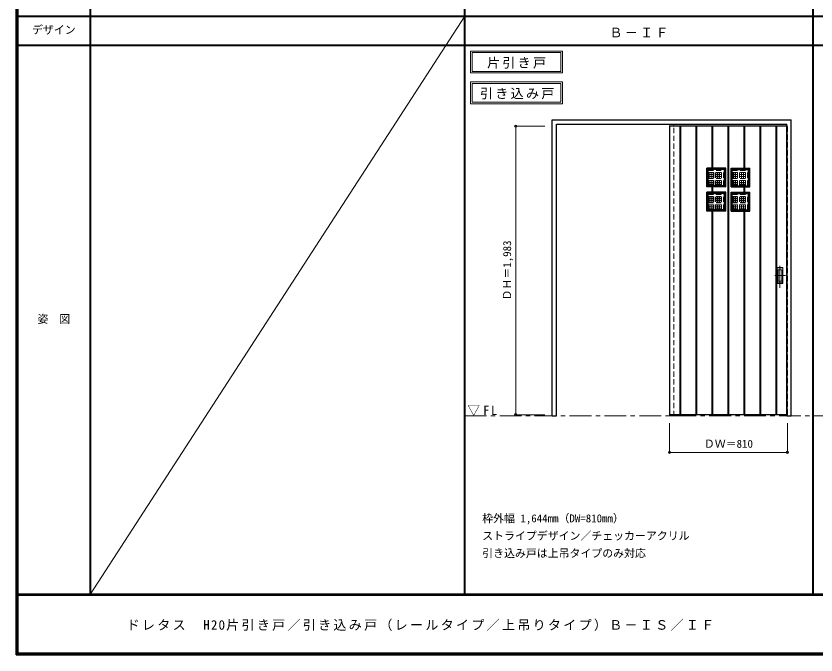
# Model space of a CAD drawing. Units: millimetres, scale not verified. Extents: x -6000 to 5700, y -4307 to 4260.
# Drawn here: x -6000 to -502, y -4205 to 186 of the extents above; entities that cross this region are included whole.
import ezdxf
from ezdxf.enums import TextEntityAlignment as Align

# ---------------------------------------------------------------- set-up
doc = ezdxf.new("R2010")
doc.units = ezdxf.units.MM
doc.header["$LTSCALE"] = 30
doc.header["$PDMODE"] = 32
doc.header["$PDSIZE"] = 15
doc.linetypes.add('CHAIN1', pattern=[8, 5, -1, 1, -1])
doc.linetypes.add('DASHED1', pattern=[1.8, 1.2, -0.6])
for name, color, linetype, lineweight in [('0-1_通り芯', 7, 'CHAIN1', 18), ('0-2_扉', 4, 'Continuous', 9), ('0-3_仕上げ', 3, 'Continuous', 25), ('0-4_枠', 3, 'Continuous', 25), ('0-6_引手', 7, 'Continuous', 18), ('0-A_文字', 7, 'Continuous', 18), ('0-B_寸法', 7, 'Continuous', 18), ('0-C_ハッチ', 4, 'DASHED1', 9), ('F-1_枠', 6, 'Continuous', 40), ('F-A_文字', 7, 'Continuous', 18)]:
    doc.layers.add(name, color=color, linetype=linetype, lineweight=lineweight)
doc.styles.add('ＭＳ ゴシック', font='')
doc.styles.get('ＭＳ ゴシック').set_extended_font_data('MS Gothic')

msp = doc.modelspace()

# ---------------------------------------------------------------- linework, layer by layer
at = {"layer": '0-1_通り芯'}
msp.add_line((-2916, -2562.5), (5690, -2562.5), dxfattribs=at)
at = {"layer": '0-2_扉', "linetype": 'DASHED1'}
for p, q in [((-1509, -571), (-1509, -575)), ((-702, -571), (-699, -571))]:
    msp.add_line(p, q, dxfattribs=at)
at = {"layer": '0-2_扉', "color": 3, "lineweight": 25}
for p, q in [((-1509, -571), (-1509, -2554)), ((-701, -571), (-1509, -571)), ((-701, -2554), (-1509, -2554))]:
    msp.add_line(p, q, dxfattribs=at)
at = {"layer": '0-2_扉', "linetype": 'DASHED1'}
msp.add_lwpolyline([(-702, -2554), (-699, -2554), (-699, -571)], dxfattribs=at)
at = {"layer": '0-3_仕上げ'}
for p, q in [((-1507, -2554), (-1507, -571)), ((-1436, -2554), (-1436, -571)), ((-1432, -2554), (-1432, -571)), ((-1326, -2554), (-1326, -571)), ((-1322, -2554), (-1322, -571)), ((-1216, -859), (-1216, -571)), ((-1212, -859), (-1212, -571)), ((-1106, -2554), (-1106, -571)), ((-1102, -2554), (-1102, -571)), ((-996, -859), (-996, -571)), ((-992, -859), (-992, -571)), ((-886, -2554), (-886, -571)), ((-882, -2554), (-882, -571)), ((-776, -2554), (-776, -571)), ((-772, -2554), (-772, -571)), ((-701, -2554), (-701, -571)), ((-1122, -859), (-1252, -859)), ((-1252, -989), (-1252, -859)), ((-1252, -859), (-1243, -868)), ((-1131, -868), (-1243, -868)), ((-1243, -980), (-1243, -868)), ((-1131, -868), (-1122, -859)), ((-1131, -980), (-1131, -868)), ((-1122, -989), (-1122, -859)), ((-1086, -859), (-956, -859)), ((-1086, -989), (-1086, -859)), ((-1077, -868), (-1086, -859)), ((-1077, -868), (-965, -868)), ((-1077, -980), (-1077, -868)), ((-956, -859), (-965, -868)), ((-965, -980), (-965, -868)), ((-956, -989), (-956, -859)), ((-1122, -989), (-1252, -989)), ((-1216, -1025), (-1216, -989)), ((-1212, -1025), (-1212, -989)), ((-1131, -980), (-1122, -989)), ((-1077, -980), (-1086, -989)), ((-1086, -989), (-956, -989)), ((-996, -1025), (-996, -989)), ((-992, -1025), (-992, -989)), ((-1122, -1025), (-1252, -1025)), ((-1252, -1155), (-1252, -1025)), ((-1252, -1025), (-1243, -1034)), ((-1131, -1034), (-1243, -1034)), ((-1243, -1146), (-1243, -1034)), ((-1131, -1034), (-1122, -1025)), ((-1131, -1146), (-1131, -1034)), ((-1122, -1155), (-1122, -1025)), ((-1086, -1025), (-956, -1025)), ((-1086, -1155), (-1086, -1025)), ((-1077, -1034), (-1086, -1025)), ((-1077, -1034), (-965, -1034)), ((-1077, -1146), (-1077, -1034)), ((-956, -1025), (-965, -1034)), ((-965, -1146), (-965, -1034)), ((-956, -1155), (-956, -1025)), ((-1131, -1146), (-1122, -1155)), ((-1077, -1146), (-1086, -1155)), ((-1122, -1155), (-1252, -1155)), ((-1216, -2554), (-1216, -1155)), ((-1212, -2554), (-1212, -1155)), ((-1086, -1155), (-956, -1155)), ((-996, -2554), (-996, -1155)), ((-992, -2554), (-992, -1155))]:
    msp.add_line(p, q, dxfattribs=at)
at = {"layer": '0-3_仕上げ', "color": 7, "lineweight": 18}
for p, q in [((-1434, -2554), (-1434, -571)), ((-1324, -2554), (-1324, -571)), ((-1214, -859), (-1214, -571)), ((-1104, -2554), (-1104, -571)), ((-994, -859), (-994, -571)), ((-884, -2554), (-884, -571)), ((-774, -2554), (-774, -571)), ((-1214, -1025), (-1214, -989)), ((-994, -1025), (-994, -989)), ((-1214, -2554), (-1214, -1155)), ((-994, -2554), (-994, -1155))]:
    msp.add_line(p, q, dxfattribs=at)
at = {"layer": '0-3_仕上げ', "linetype": 'DASHED1'}
for p, q in [((-1124, -861), (-1250, -861)), ((-1124, -987), (-1124, -861)), ((-1084, -861), (-958, -861)), ((-1084, -987), (-1084, -861)), ((-1124, -1027), (-1250, -1027)), ((-1124, -1153), (-1124, -1027)), ((-1084, -1027), (-958, -1027)), ((-1084, -1153), (-1084, -1027))]:
    msp.add_line(p, q, dxfattribs=at)
for points in [[(-1124, -987), (-1250, -987), (-1250, -861)], [(-1084, -987), (-958, -987), (-958, -861)], [(-1124, -1153), (-1250, -1153), (-1250, -1027)], [(-1084, -1153), (-958, -1153), (-958, -1027)]]:
    msp.add_lwpolyline(points, dxfattribs=at)
at = {"layer": '0-3_仕上げ'}
for points in [[(-1131, -980), (-1243, -980), (-1252, -989)], [(-1077, -980), (-965, -980), (-956, -989)], [(-1131, -1146), (-1243, -1146), (-1252, -1155)], [(-1077, -1146), (-965, -1146), (-956, -1155)]]:
    msp.add_lwpolyline(points, dxfattribs=at)
at = {"layer": '0-4_枠'}
for p, q in [((-2316, -2562.5), (-2316, -527.5)), ((-2316, -527.5), (-672, -527.5)), ((-672, -2562.5), (-672, -527.5)), ((-2286, -557.5), (-702, -557.5)), ((-702, -2562.5), (-702, -557.5)), ((-702, -2562.5), (-672, -2562.5))]:
    msp.add_line(p, q, dxfattribs=at)
at = {"layer": '0-4_枠', "color": 4, "linetype": 'DASHED1', "lineweight": 9}
for p, q in [((-1509, -2562.5), (-1509, -557.5)), ((-1479, -2562.5), (-1479, -557.5)), ((-1509, -2562.5), (-1479, -2562.5))]:
    msp.add_line(p, q, dxfattribs=at)
at = {"layer": '0-4_枠'}
msp.add_lwpolyline([(-2316, -2562.5), (-2286, -2562.5), (-2286, -557.5)], dxfattribs=at)
at = {"layer": '0-6_引手', "linetype": 'CHAIN1'}
for p, q in [((-750, -1681.73), (-750, -1510.88)), ((-711.93, -1596.5), (-784.44, -1596.5))]:
    msp.add_line(p, q, dxfattribs=at)
at = {"layer": '0-6_引手'}
for p, q in [((-731, -1541.5), (-769, -1541.5)), ((-769, -1651.5), (-769, -1541.5)), ((-737.5, -1557.5), (-762.5, -1557.5)), ((-762.5, -1635.5), (-762.5, -1557.5)), ((-737.5, -1635.5), (-737.5, -1557.5)), ((-731, -1651.5), (-731, -1541.5)), ((-737.5, -1635.5), (-762.5, -1635.5)), ((-731, -1651.5), (-769, -1651.5))]:
    msp.add_line(p, q, dxfattribs=at)
at = {"layer": '0-6_引手', "linetype": 'DASHED1'}
for p, q in [((-766, -1647.5), (-766, -1545.5)), ((-734, -1647.5), (-766, -1647.5))]:
    msp.add_line(p, q, dxfattribs=at)
msp.add_lwpolyline([(-734, -1647.5), (-734, -1545.5), (-766, -1545.5)], dxfattribs=at)
at = {"layer": '0-A_文字'}
for p, q in [((-2876, -55.5), (-2876, -205.5)), ((-2866, -65.5), (-2866, -195.5)), ((-2866, -65.5), (-2254.97, -65.5)), ((-2254.97, -65.5), (-2254.97, -195.5)), ((-2876, -205.5), (-2244.97, -205.5)), ((-2866, -195.5), (-2254.97, -195.5)), ((-2876, -266.97), (-2876, -416.97)), ((-2866, -276.97), (-2866, -406.97)), ((-2866, -276.97), (-2254.97, -276.97)), ((-2254.97, -276.97), (-2254.97, -406.97)), ((-2876, -416.97), (-2244.97, -416.97)), ((-2866, -406.97), (-2254.97, -406.97))]:
    msp.add_line(p, q, dxfattribs=at)
for points in [[(-2876, -55.5), (-2244.97, -55.5), (-2244.97, -205.5)], [(-2876, -266.97), (-2244.97, -266.97), (-2244.97, -416.97)]]:
    msp.add_lwpolyline(points, dxfattribs=at)
at = {"layer": '0-B_寸法', "color": 4, "lineweight": 9}
for p, q in [((-2566, -571), (-2566, -2554)), ((-2566, -571), (-2366, -571)), ((-2566, -2554), (-2366, -2554)), ((-1509, -2812.5), (-1509, -2612.5)), ((-699, -2812.5), (-699, -2612.5)), ((-699, -2812.5), (-1509, -2812.5))]:
    msp.add_line(p, q, dxfattribs=at)
at = {"layer": '0-B_寸法'}
for p in [(-2566, -571), (-2566, -2554), (-1509, -2812.5), (-699, -2812.5)]:
    msp.add_point(p, dxfattribs=at)
at = {"layer": '0-C_ハッチ'}
for p, q in [((-1243, -874.5), (-1131, -874.5)), ((-1243, -875.5), (-1131, -875.5)), ((-1236.5, -980), (-1236.5, -868)), ((-1235.5, -980), (-1235.5, -868)), ((-1222.5, -980), (-1222.5, -868)), ((-1221.5, -980), (-1221.5, -868)), ((-1208.5, -980), (-1208.5, -868)), ((-1207.5, -980), (-1207.5, -868)), ((-1194.5, -980), (-1194.5, -868)), ((-1193.5, -980), (-1193.5, -868)), ((-1180.5, -980), (-1180.5, -868)), ((-1179.5, -980), (-1179.5, -868)), ((-1166.5, -980), (-1166.5, -868)), ((-1165.5, -980), (-1165.5, -868)), ((-1152.5, -980), (-1152.5, -868)), ((-1151.5, -980), (-1151.5, -868)), ((-1138.5, -980), (-1138.5, -868)), ((-1137.5, -980), (-1137.5, -868)), ((-1077, -874.5), (-965, -874.5)), ((-1077, -875.5), (-965, -875.5)), ((-1070.5, -980), (-1070.5, -868)), ((-1069.5, -980), (-1069.5, -868)), ((-1056.5, -980), (-1056.5, -868)), ((-1055.5, -980), (-1055.5, -868)), ((-1042.5, -980), (-1042.5, -868)), ((-1041.5, -980), (-1041.5, -868)), ((-1028.5, -980), (-1028.5, -868)), ((-1027.5, -980), (-1027.5, -868)), ((-1014.5, -980), (-1014.5, -868)), ((-1013.5, -980), (-1013.5, -868)), ((-1000.5, -980), (-1000.5, -868)), ((-999.5, -980), (-999.5, -868)), ((-986.5, -980), (-986.5, -868)), ((-985.5, -980), (-985.5, -868)), ((-972.5, -980), (-972.5, -868)), ((-971.5, -980), (-971.5, -868)), ((-1243, -888.5), (-1131, -888.5)), ((-1243, -889.5), (-1131, -889.5)), ((-1243, -902.5), (-1131, -902.5)), ((-1243, -903.5), (-1131, -903.5)), ((-1243, -916.5), (-1131, -916.5)), ((-1243, -917.5), (-1131, -917.5)), ((-1243, -930.5), (-1131, -930.5)), ((-1243, -931.5), (-1131, -931.5)), ((-1077, -888.5), (-965, -888.5)), ((-1077, -889.5), (-965, -889.5)), ((-1077, -902.5), (-965, -902.5)), ((-1077, -903.5), (-965, -903.5)), ((-1077, -916.5), (-965, -916.5)), ((-1077, -917.5), (-965, -917.5)), ((-1077, -930.5), (-965, -930.5)), ((-1077, -931.5), (-965, -931.5)), ((-1243, -944.5), (-1131, -944.5)), ((-1243, -945.5), (-1131, -945.5)), ((-1243, -958.5), (-1131, -958.5)), ((-1243, -959.5), (-1131, -959.5)), ((-1243, -972.5), (-1131, -972.5)), ((-1243, -973.5), (-1131, -973.5)), ((-1077, -944.5), (-965, -944.5)), ((-1077, -945.5), (-965, -945.5)), ((-1077, -958.5), (-965, -958.5)), ((-1077, -959.5), (-965, -959.5)), ((-1077, -972.5), (-965, -972.5)), ((-1077, -973.5), (-965, -973.5)), ((-1243, -1040.5), (-1131, -1040.5)), ((-1243, -1041.5), (-1131, -1041.5)), ((-1236.5, -1146), (-1236.5, -1034)), ((-1235.5, -1146), (-1235.5, -1034)), ((-1222.5, -1146), (-1222.5, -1034)), ((-1221.5, -1146), (-1221.5, -1034)), ((-1208.5, -1146), (-1208.5, -1034)), ((-1207.5, -1146), (-1207.5, -1034)), ((-1194.5, -1146), (-1194.5, -1034)), ((-1193.5, -1146), (-1193.5, -1034)), ((-1180.5, -1146), (-1180.5, -1034)), ((-1179.5, -1146), (-1179.5, -1034)), ((-1166.5, -1146), (-1166.5, -1034)), ((-1165.5, -1146), (-1165.5, -1034)), ((-1152.5, -1146), (-1152.5, -1034)), ((-1151.5, -1146), (-1151.5, -1034)), ((-1138.5, -1146), (-1138.5, -1034)), ((-1137.5, -1146), (-1137.5, -1034)), ((-1077, -1040.5), (-965, -1040.5)), ((-1077, -1041.5), (-965, -1041.5)), ((-1070.5, -1146), (-1070.5, -1034)), ((-1069.5, -1146), (-1069.5, -1034)), ((-1056.5, -1146), (-1056.5, -1034)), ((-1055.5, -1146), (-1055.5, -1034)), ((-1042.5, -1146), (-1042.5, -1034)), ((-1041.5, -1146), (-1041.5, -1034)), ((-1028.5, -1146), (-1028.5, -1034)), ((-1027.5, -1146), (-1027.5, -1034)), ((-1014.5, -1146), (-1014.5, -1034)), ((-1013.5, -1146), (-1013.5, -1034)), ((-1000.5, -1146), (-1000.5, -1034)), ((-999.5, -1146), (-999.5, -1034)), ((-986.5, -1146), (-986.5, -1034)), ((-985.5, -1146), (-985.5, -1034)), ((-972.5, -1146), (-972.5, -1034)), ((-971.5, -1146), (-971.5, -1034)), ((-1243, -1054.5), (-1131, -1054.5)), ((-1243, -1055.5), (-1131, -1055.5)), ((-1243, -1068.5), (-1131, -1068.5)), ((-1243, -1069.5), (-1131, -1069.5)), ((-1243, -1082.5), (-1131, -1082.5)), ((-1243, -1083.5), (-1131, -1083.5)), ((-1243, -1096.5), (-1131, -1096.5)), ((-1243, -1097.5), (-1131, -1097.5)), ((-1077, -1054.5), (-965, -1054.5)), ((-1077, -1055.5), (-965, -1055.5)), ((-1077, -1068.5), (-965, -1068.5)), ((-1077, -1069.5), (-965, -1069.5)), ((-1077, -1082.5), (-965, -1082.5)), ((-1077, -1083.5), (-965, -1083.5)), ((-1077, -1096.5), (-965, -1096.5)), ((-1077, -1097.5), (-965, -1097.5)), ((-1243, -1110.5), (-1131, -1110.5)), ((-1243, -1111.5), (-1131, -1111.5)), ((-1243, -1124.5), (-1131, -1124.5)), ((-1243, -1125.5), (-1131, -1125.5)), ((-1243, -1138.5), (-1131, -1138.5)), ((-1243, -1139.5), (-1131, -1139.5)), ((-1077, -1110.5), (-965, -1110.5)), ((-1077, -1111.5), (-965, -1111.5)), ((-1077, -1124.5), (-965, -1124.5)), ((-1077, -1125.5), (-965, -1125.5)), ((-1077, -1138.5), (-965, -1138.5)), ((-1077, -1139.5), (-965, -1139.5))]:
    msp.add_line(p, q, dxfattribs=at)
at = {"layer": 'F-1_枠'}
for p, q in [((-6000, 4175), (-6000, -4205)), ((-5995, 4175), (-5995, -4205)), ((-5990, 4175), (-5990, -4205)), ((-5490, 4175), (-5490, -3790)), ((-2916, -3790), (-2916, 4175)), ((-522, -3790), (-522, 4175)), ((-6000, 184.5), (5700, 184.5)), ((-6000, -15.5), (5700, -15.5)), ((5700, -3790), (-6000, -3790)), ((5700, -3795), (-6000, -3795)), ((5700, -4195), (-6000, -4195)), ((5700, -4200), (-6000, -4200)), ((5700, -4205), (-6000, -4205))]:
    msp.add_line(p, q, dxfattribs=at)
at = {"layer": 'F-A_文字'}
msp.add_line((-2916, 184.5), (-5490, -3790), dxfattribs=at)

# ---------------------------------------------------------------- texts
at = {"layer": '0-A_文字', "style": 'ＭＳ ゴシック'}
for s, p in [('枠外幅 1,644mm（DW=810mm）', (-2796, -3310)), ('ストライプデザイン／チェッカーアクリル', (-2796, -3430)), ('引き込み戸は上吊タイプのみ対応', (-2796, -3550))]:
    msp.add_text(s, height=54.99, dxfattribs=at).set_placement(p, align=Align.BOTTOM_LEFT)
at = {"layer": '0-A_文字', "char_height": 65.98, "attachment_point": 7, "style": 'ＭＳ ゴシック'}
for s, insert in [('\\T1.17;Ｂ－ＩＦ', (-1921.5, 39.5)), ('\\T1.17;片引き戸', (-2762.98, -175.5)), ('\\T1.17;引き込み戸', (-2811.34, -386.97)), ('\\T1.26;\\W0.95;▽FL', (-2897.25, -2562.5))]:
    msp.add_mtext(s, dxfattribs=dict(at, insert=insert))
at = {"layer": '0-B_寸法', "style": 'ＭＳ ゴシック'}
msp.add_text('ＤＨ＝1,983', height=54.99, rotation=90, dxfattribs=at).set_placement((-2581, -1768.75), align=Align.BOTTOM_LEFT)
msp.add_text('ＤＷ＝810', height=54.99, dxfattribs=at).set_placement((-1272.75, -2797.5), align=Align.BOTTOM_LEFT)
at = {"layer": 'F-A_文字', "style": 'ＭＳ ゴシック'}
for s, p in [('デザイン', (-5890, 47)), ('姿\u3000図', (-5852.5, -1940.25))]:
    msp.add_text(s, height=54.99, dxfattribs=at).set_placement(p, align=Align.BOTTOM_LEFT)
at = {"layer": 'F-A_文字', "insert": (-5239.64, -4040), "char_height": 65.98, "attachment_point": 7, "style": 'ＭＳ ゴシック'}
msp.add_mtext('\\T1.17;ドレタス\u3000H20片引き戸／引き込み戸（レールタイプ／上吊りタイプ）Ｂ－ＩＳ／ＩＦ', dxfattribs=at)

doc.saveas('drawing.dxf')
